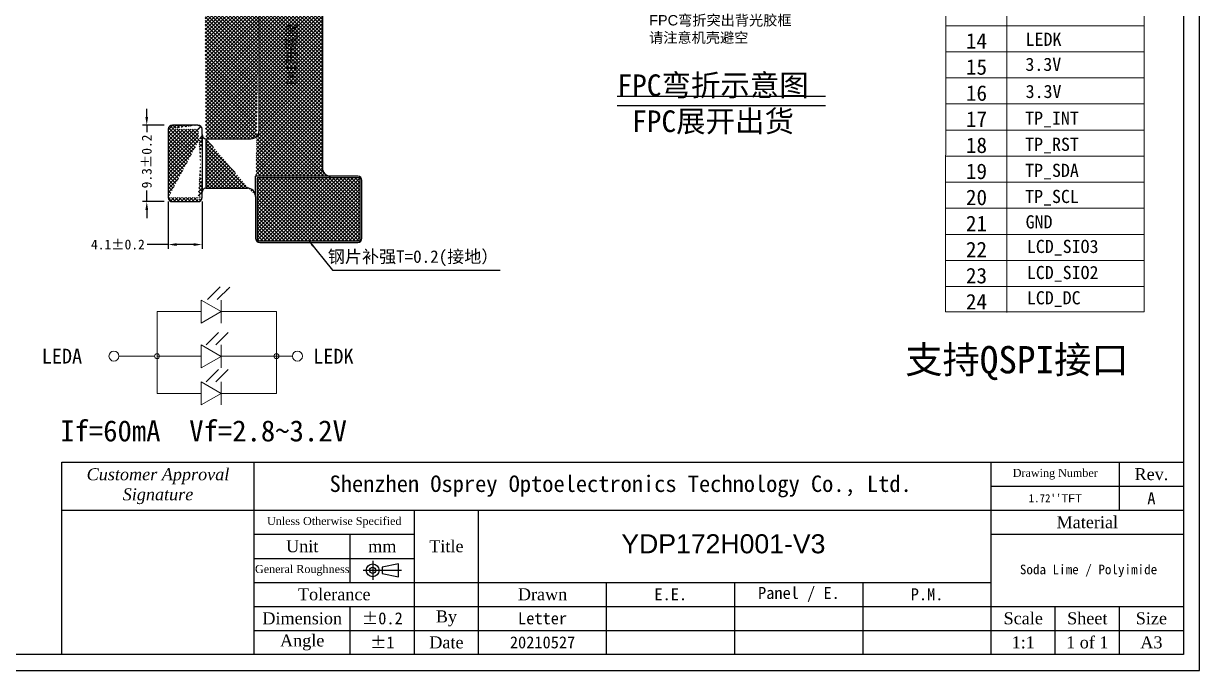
# Model space of a CAD drawing. Header units: millimetres. Extents: x 1266 to 1513, y 338 to 493.
# Drawn here: x 1370 to 1512.9, y 337.6 to 416.2 of the extents above; entities that cross this region are included whole.
import ezdxf
from ezdxf.lldxf.tags import DXFTag

# ---------------------------------------------------------------- set-up
doc = ezdxf.new("R2010")
doc.units = ezdxf.units.MM
for name, color, linetype in [('dim', 3, 'Continuous'), ('Dimension', 7, 'Continuous'), ('Frame', 7, 'Continuous'), ('标注', 3, 'Continuous'), ('边框', 7, 'Continuous')]:
    doc.layers.add(name, color=color, linetype=linetype)
for name, color, linetype, lineweight in [('DIM（标注）', 3, 'Continuous', 15), ('Title block', 7, 'Continuous', 9), ('中心线', 1, 'CENTER', 13)]:
    doc.layers.add(name, color=color, linetype=linetype, lineweight=lineweight)
doc.styles.add('1', font='', dxfattribs={"height": 5})
doc.styles.add('RD', font='', dxfattribs={"width": 0.8, "height": 1.8})
doc.styles.get("Standard").update_dxf_attribs({"font": 'txt', "bigfont": 'gbcbig.shx'})
doc.styles.add('宋体', font='')
doc.styles.add('宝明', font='simhei.ttf')
doc.styles.get('1').set_extended_font_data('KaiTi_GB2312')
doc.styles.get('RD').set_extended_font_data('PMingLiU')
doc.styles.get('宋体').set_extended_font_data('SimSun')
tags = doc.linetypes.add('CENTER', pattern=[2, 1.25, -0.25, 0.25, -0.25]).pattern_tags.tags
tags[10:11] = [DXFTag(74, 4), DXFTag(75, 0), DXFTag(340, '0'), DXFTag(46, 0.0), DXFTag(50, 0.0), DXFTag(44, 0.0), DXFTag(45, 0.0)]
tags[8:9] = [DXFTag(74, 4), DXFTag(75, 0), DXFTag(340, '0'), DXFTag(46, 0.0), DXFTag(50, 0.0), DXFTag(44, 0.0), DXFTag(45, 0.0)]
tags[6:7] = [DXFTag(74, 4), DXFTag(75, 0), DXFTag(340, '0'), DXFTag(46, 0.0), DXFTag(50, 0.0), DXFTag(44, 0.0), DXFTag(45, 0.0)]
tags[4:5] = [DXFTag(74, 4), DXFTag(75, 0), DXFTag(340, '0'), DXFTag(46, 0.0), DXFTag(50, 0.0), DXFTag(44, 0.0), DXFTag(45, 0.0)]
doc.dimstyles.new('dim', dxfattribs={"dimscale": 0.8, "dimtxt": 4, "dimasz": 2.5, "dimexe": 0.5, "dimexo": 0, "dimgap": 0.5, "dimtad": 1, "dimlfac": 0.5, "dimzin": 1, "dimdsep": 46, "dimtxsty": '1', "dimcen": 0, "dimclrd": 3, "dimclre": 3, "dimclrt": 3, "dimadec": 0, "dimazin": 0, "dimtm": 1e-09, "dimtfac": 1, "dimtofl": 0, "dimtmove": 1, "dimatfit": 3, "dimfxl": 1, "dimtolj": 1, "dimtzin": 0, "dimarcsym": 0})
doc.dimstyles.new('SH', dxfattribs={"dimscale": 1.399999999999999, "dimtxt": 2.5, "dimasz": 2.5, "dimexe": 1.25, "dimexo": 0.625, "dimtad": 0, "dimdec": 1, "dimzin": 0, "dimdsep": 46, "dimtxsty": 'RD', "dimcen": 2.5, "dimadec": 0, "dimazin": 0, "dimtfac": 0.6, "dimtdec": 4, "dimtmove": 0, "dimatfit": 3, "dimfxl": 1, "dimtolj": 1, "dimarcsym": 0})
doc.dimstyles.new('标注', dxfattribs={"dimtxt": 1.2, "dimasz": 1, "dimexe": 0, "dimexo": 1, "dimgap": 0.2, "dimtad": 0, "dimrnd": 0.0005, "dimzin": 9, "dimdsep": 46, "dimtxsty": 'Standard', "dimcen": 0, "dimclrd": 3, "dimclre": 3, "dimclrt": 3, "dimadec": 0, "dimazin": 0, "dimtfac": 1, "dimtmove": 0, "dimatfit": 3, "dimfxl": 1, "dimlwd": -1, "dimlwe": -1, "dimarcsym": 0})
pattern_1 = [(45, (0, 0), (-0.2245064030267288, 0.2245064030267289), []), (135, (0, 0), (-0.2245064030267289, -0.2245064030267288), [])]

# ---------------------------------------------------------------- blocks, each defined once
blk = doc.blocks.new('*D132')
at = {"color": 7, "transparency": 16777216}
for p, q in [((1384.949316905723, 404.8743786423499), (1384.949316905723, 405.8743786423499)), ((1387.068460090615, 403.8743786423499), (1384.449316905723, 403.8743786423499)), ((1384.949316905723, 403.8743786423499), (1384.949316905723, 403.0030262376482)), ((1384.949316905723, 394.5743786423499), (1384.949316905723, 395.9192273549667)), ((1387.068460091017, 394.5743786423499), (1384.449316905723, 394.5743786423499)), ((1384.949316905723, 393.5743786423499), (1384.949316905723, 392.5743786423499))]:
    blk.add_line(p, q, dxfattribs=at)
for points in [[(1384.782650239056, 404.8743786423499), (1385.115983572389, 404.8743786423499), (1384.949316905723, 403.8743786423499)], [(1384.782650239056, 393.5743786423499), (1385.115983572389, 393.5743786423499), (1384.949316905723, 394.5743786423499)]]:
    blk.add_solid(points, dxfattribs=at)
at = {"layer": 'Defpoints', "color": 0, "transparency": 16777216}
for p in [(1384.949316905723, 403.8743786423499), (1388.068460090615, 403.8743786423499), (1388.068460091017, 394.5743786423499)]:
    blk.add_point(p, dxfattribs=at)
at = {"color": 7, "transparency": 16777216, "insert": (1384.949316905723, 399.4611267963077), "char_height": 1.2, "attachment_point": 5, "rotation": 90, "style": '宋体'}
blk.add_mtext('9.3%%p0.2', dxfattribs=at)
blk = doc.blocks.new('*D133')
at = {"color": 7, "transparency": 16777216}
for p, q in [((1387.568460090653, 394.5743786430257), (1387.568460090653, 388.8595318200929)), ((1391.668460090653, 394.5743786423499), (1391.668460090653, 388.8595318200929)), ((1387.568460090653, 389.3595318200929), (1384.986680783317, 389.3595318200929)), ((1390.668460090653, 389.3595318200929), (1388.568460090653, 389.3595318200929))]:
    blk.add_line(p, q, dxfattribs=at)
for points in [[(1388.568460090653, 389.5261984867596), (1388.568460090653, 389.1928651534262), (1387.568460090653, 389.3595318200929)], [(1390.668460090653, 389.5261984867596), (1390.668460090653, 389.1928651534262), (1391.668460090653, 389.3595318200929)]]:
    blk.add_solid(points, dxfattribs=at)
at = {"layer": 'Defpoints', "color": 0, "transparency": 16777216}
for p in [(1387.568460090653, 395.0743786430257), (1391.668460090653, 395.0743786423499), (1391.668460090653, 389.3595318200929)]:
    blk.add_point(p, dxfattribs=at)
at = {"color": 7, "transparency": 16777216, "insert": (1381.438077431361, 389.3595318200929), "char_height": 1.2, "attachment_point": 5, "style": '宋体'}
blk.add_mtext('4.1%%p0.2', dxfattribs=at)

msp = doc.modelspace()

# ---------------------------------------------------------------- hatches: boundary and pattern name
h = msp.add_hatch()
h.set_pattern_fill('ANSI37', color=5, scale=0.1, style=0)
h.set_pattern_definition(pattern_1)
edge = h.paths.add_edge_path()
edge.add_line((1392.111787697238, 396.2208965255248), (1397.172587199149, 396.2208965255248))
edge.add_arc((1397.172587199189, 395.2208965255656), 0.9999999999595275, 359.9999999962774, 450.0000000023189)
edge.add_line((1392.111787697238, 402.2208965255248), (1392.111787697238, 396.2208965255248))
edge.add_line((1392.176493681298, 402.2208965255248), (1397.590986430349, 402.2208965255248))
edge.add_arc((1397.59098643039, 403.2208965254841), 0.9999999999593001, 269.9999999976811, 360.0000000023254)
edge.add_line((1398.590986430349, 403.2208965255248), (1398.590986430349, 419.4354716579248))
edge.add_line((1398.172587199149, 395.2208965255656), (1398.172587199149, 397.6708965255248))
edge.add_line((1407.290986430309, 397.6708965255248), (1398.172587199149, 397.6708965255248))
edge.add_arc((1407.290986430309, 398.6708965254845), 0.9999999999597549, 179.9999999976941, 270.0000000023189)
edge.add_line((1406.290986430349, 418.9708965255248), (1406.290986430349, 398.6708965255248))
edge.add_arc((1407.290986430349, 418.9708965255249), 1, 90, 180.0000000000065)
edge.add_line((1408.090986430349, 419.9708965255248), (1407.290986430349, 419.9708965255248))
edge.add_arc((1408.090986430349, 420.9708965255248), 1, 270, 360.0000000000032)
edge.add_line((1409.090986430349, 420.9708965255248), (1409.090986430349, 425.8949999999676))
edge.add_arc((1397.590986430349, 419.4354716579249), 1, 359.9999999999935, 450)
edge.add_line((1393.001672303744, 420.4354716579248), (1397.590986430349, 420.4354716579248))
edge.add_arc((1393.001672303744, 421.4354716579248), 1, 179.9999999999968, 270)
edge.add_line((1392.001672575926, 421.4354716705655), (1392.001672303744, 422.1450999999663))
edge.add_line((1392.001672303744, 422.1450999999663), (1392.001672303744, 425.8950000584994))
edge.add_arc((1408.590986430349, 425.8949999999676), 0.5, 0, 89.99999999989578)
edge.add_line((1408.477513189367, 426.3950000584994), (1408.59098643035, 426.3949999999676))
edge.add_line((1408.477513189367, 426.3950000584994), (1394.763753038561, 426.3957902878131))
edge.add_line((1394.763752555387, 426.3966899847301), (1393.935438254951, 426.3958380178752))
edge.add_line((1393.737230506019, 426.3950000584994), (1392.501672303743, 426.3950000584994))
edge.add_line((1393.935438254925, 426.3958997660367), (1392.501672303743, 426.3950000584992))
edge.add_arc((1392.501672303744, 425.8950000584994), 0.5, 90.00000000010422, 180)
h.paths.add_polyline_path([(1401.627816985703, 408.2088757798633), (1401.627816985703, 416.5171770089136), (1403.826373589055, 416.5171770089136), (1403.826373589055, 408.2088757798633)], flags=24)
h = msp.add_hatch()
h.set_pattern_fill('ANSI37', color=256, scale=0.1, style=0)
h.set_pattern_definition(pattern_1)
edge = h.paths.add_edge_path()
edge.add_line((1391.66846060891, 402.7242808110087), (1391.66846060891, 395.7243784594397))
edge.add_arc((1391.168338897731, 395.0744998352719), 0.5001212076059892, 270.0138843202184, 359.9861156797654)
edge.add_arc((1388.068581283575, 395.074499835272), 0.5001212076062166, 180.0138843202542, 269.9861156797556)
edge.add_arc((1388.068581283657, 403.3742574493459), 0.5001212076882615, 90.01388432962429, 179.9861156703594)
edge.add_arc((1391.168338897649, 403.3742574493458), 0.5001212076883184, 0.01388432964709074, 89.98611567034966)
edge.add_line((1387.568460090653, 403.3743786423499), (1387.568460090653, 395.0743786423499))
edge.add_line((1391.668460090653, 402.7243786423499), (1391.668460090653, 403.3743786423499))
edge.add_line((1391.668460090653, 395.0743786423499), (1391.668460090653, 395.7243786423499))
edge.add_line((1391.168460090653, 403.8743786423499), (1388.068460090653, 403.8743786423499))
edge.add_line((1388.068460090653, 394.5743786423499), (1391.168460090653, 394.5743786423499))
h = msp.add_hatch()
h.set_pattern_fill('ANSI37', color=256, scale=0.1, style=0)
h.set_pattern_definition(pattern_1)
h.paths.add_polyline_path([(1410.902587199149, 397.4708965255248), (1398.372587199149, 397.4708965255248), (1398.372587199149, 389.8208965255247), (1410.902587199149, 389.8208965255247)])

# ---------------------------------------------------------------- linework, layer by layer
at = {"color": 30, "linetype": 'Continuous'}
for p, q in [((1398.590986430349, 403.2208965255248), (1398.590986430349, 419.4354716579248)), ((1406.290986430349, 418.9708965255248), (1406.290986430349, 398.6708965255248)), ((1387.568460090653, 403.3743786423499), (1387.568460090653, 395.0743786423499)), ((1391.168460090653, 403.8743786423499), (1388.068460090653, 403.8743786423499)), ((1391.668460090653, 402.7243786423499), (1391.668460090653, 403.3743786423499)), ((1392.176493681298, 402.2208965255248), (1397.590986430349, 402.2208965255248)), ((1410.602587199149, 397.6708965255248), (1407.290986430349, 397.6708965255248)), ((1392.111787697238, 396.2208965255248), (1397.172587199149, 396.2208965255248)), ((1411.102587199149, 390.1208965255238), (1411.102587199149, 397.1708965255248)), ((1388.068460090653, 394.5743786423499), (1391.168460090653, 394.5743786423499)), ((1391.668460090653, 395.0743786423499), (1391.668460090653, 395.7243786423499)), ((1398.172587199149, 395.2208965255248), (1398.172587199149, 390.1208965255248)), ((1398.672587199149, 389.6208965255248), (1410.602587199149, 389.6208965255248))]:
    msp.add_line(p, q, dxfattribs=at)
at = {"color": 7}
for p, q in [((1391.66846060891, 402.7242808110087), (1391.66846060891, 395.7243784594397)), ((1392.111787697238, 402.2208965255248), (1392.111787697238, 396.2208965255248))]:
    msp.add_line(p, q, dxfattribs=at)
for p in [(1407.290986430309, 397.6708965255248), (1398.172587199149, 395.2208965255656)]:
    msp.add_line(p, (1398.172587199149, 397.6708965255248))
at = {"color": 7, "linetype": 'Continuous'}
for p, q in [((1410.902587199149, 397.4708965255248), (1398.372587199149, 397.4708965255248)), ((1398.372587199149, 397.4708965255248), (1398.372587199149, 389.8208965255247)), ((1410.902587199149, 389.8208965255247), (1410.902587199149, 397.4708965255248)), ((1398.372587199149, 389.8208965255247), (1410.902587199149, 389.8208965255247))]:
    msp.add_line(p, q, dxfattribs=at)
at = {"color": 30}
for centre, radius, start, end in [((1388.068581283657, 403.3742574493459), 0.5001212076882615, 90.01388432962429, 179.9861156703594), ((1391.168338897649, 403.3742574493458), 0.5001212076883184, 0.01388432964709074, 89.98611567034966), ((1397.59098643039, 403.2208965254841), 0.9999999999593001, 269.9999999976811, 2.32541802758651e-09), ((1392.174571197728, 402.7270108260072), 0.5061179517621083, 180.2979813161576, 270.2176379225388), ((1407.290986430309, 398.6708965254845), 0.9999999999597549, 179.9999999976941, 270.0000000023189), ((1392.168077243577, 395.7244604337905), 0.4996171596189642, 96.46898473397775, 180.0093797906561), ((1397.172587199189, 395.2208965255656), 0.9999999999595275, 359.9999999962774, 90.00000000231891), ((1388.068581283575, 395.074499835272), 0.5001212076062166, 180.0138843202542, 269.9861156797556), ((1391.168338897731, 395.0744998352719), 0.5001212076059892, 270.0138843202184, 359.9861156797654)]:
    msp.add_arc(centre, radius, start, end, dxfattribs=at)
at = {"color": 30, "linetype": 'Continuous'}
for centre, start, end in [((1410.602587199149, 397.1708965255248), 1.042204158021965e-10, 90), ((1398.672587199149, 390.1208965255257), 180.0000000001042, 270), ((1410.602587199149, 390.1208965255248), 270, 359.9999999998958)]:
    msp.add_arc(centre, 0.5, start, end, dxfattribs=at)
at = {"layer": 'DIM（标注）', "color": 7}
for p, q in [((1391.565109450387, 382.6102097490225), (1391.565109450387, 379.8108497490234)), ((1393.989426324726, 381.2105297490239), (1391.565109450387, 382.6102097490225)), ((1393.989426324726, 382.6102097490225), (1393.989426324726, 379.8108497490234)), ((1386.198736934565, 381.2371414706472), (1386.198736934565, 371.2707422565113)), ((1391.565109450387, 381.2371414706472), (1386.198736934565, 381.2371414706472)), ((1393.989426324726, 381.2105297490239), (1391.565109450387, 379.8108497490234)), ((1393.989426324724, 381.2371414706472), (1400.699099468881, 381.2371414706472)), ((1400.703804095168, 381.2371417071382), (1400.703804095168, 371.2707424930023)), ((1393.989426324726, 375.7648088996871), (1391.565109450387, 377.1644888996875)), ((1391.565109450387, 377.1644888996875), (1391.565109450387, 374.3651288996884)), ((1393.989426324726, 377.1644888996875), (1393.989426324726, 374.3651288996884)), ((1385.898874917228, 375.8005184539275), (1381.553840454091, 375.8005184539275)), ((1391.565109450387, 375.7914206213122), (1386.198736934565, 375.7914206213122)), ((1393.989426324726, 375.7648088996871), (1391.565109450387, 374.3651288996884)), ((1393.989426324724, 375.7914206213122), (1402.663646179556, 375.7914206213122)), ((1391.565109450387, 372.6704222565118), (1391.565109450387, 369.8710622565109)), ((1393.989426324724, 371.2707422565113), (1391.565109450387, 372.6704222565118)), ((1393.989426324724, 372.6704222565118), (1393.989426324724, 369.8710622565109)), ((1391.565109450387, 371.2707422565113), (1386.198736934565, 371.2707422565113)), ((1393.989426324724, 371.2707422565113), (1391.565109450387, 369.8710622565109)), ((1393.989426324724, 371.2707422565113), (1400.70380421801, 371.2707422565113))]:
    msp.add_line(p, q, dxfattribs=at)
for points in [[(1381.553840454091, 375.8005184539275, -0.9999999999999998), (1380.353840454091, 375.8005184539275, -1.000000000000001)], [(1385.898736934565, 375.7914206213122, 0.9999999999999999), (1386.498736934566, 375.7914206213122, 1)], [(1400.403804095168, 375.7914206213122, 0.9999999999999999), (1401.003804095168, 375.7914206213122, 1)], [(1403.863585176682, 375.7999763052999, -0.9999999999999998), (1402.663585176681, 375.7999763052999, -1.000000000000001)]]:
    msp.add_lwpolyline(points, format="xyb", close=True, dxfattribs=at)
at = {"layer": 'Frame', "color": 7}
for p, q in [((1374.630864453275, 339.5412934484914), (1374.630864453275, 362.9080559444919)), ((1374.630864453275, 362.9080559444919), (1510.936979013276, 362.9080559444919)), ((1397.997626949274, 339.5412934484914), (1397.997626949274, 362.9080559444919)), ((1487.570216517275, 339.5412934484914), (1487.570216517275, 362.9080559444919)), ((1503.148058181277, 357.0663653204917), (1503.148058181277, 362.9080559444919)), ((1487.570216517275, 359.987210632491), (1510.936979013276, 359.987210632491)), ((1374.630864453275, 357.0663653204917), (1510.936979013276, 357.0663653204917)), ((1417.469929029276, 339.5412934484914), (1417.469929029276, 357.0663653204917)), ((1425.258849861276, 339.5412934484914), (1425.258849861276, 357.0663653204917)), ((1397.997626949274, 354.1455200084909), (1417.469929029276, 354.1455200084909)), ((1409.681008197276, 348.3038293844922), (1409.681008197276, 354.1455200084909)), ((1487.570216517275, 354.1455200084909), (1510.936979013276, 354.1455200084909)), ((1397.997626949274, 351.2246746964915), (1417.469929029276, 351.2246746964915)), ((1397.997626949274, 348.3038293844922), (1487.570216517275, 348.3038293844922)), ((1440.836691525276, 339.5412934484914), (1440.836691525276, 348.3038293844922)), ((1456.414533189276, 339.5412934484914), (1456.414533189276, 348.3038293844922)), ((1471.992374853276, 339.5412934484914), (1471.992374853276, 348.3038293844922)), ((1397.997626949274, 345.3829840724915), (1510.936979013276, 345.3829840724915)), ((1409.681008197276, 339.5412934484914), (1409.681008197276, 345.3829840724915)), ((1495.359137349275, 339.5412934484914), (1495.359137349275, 345.3829840724915)), ((1503.148058181277, 339.5412934484914), (1503.148058181277, 345.3829840724915)), ((1397.997626949274, 342.4621387604906), (1510.936979013276, 342.4621387604906))]:
    msp.add_line(p, q, dxfattribs=at)
at = {"layer": 'Frame', "color": 7, "linetype": 'CENTER'}
for p, q in [((1412.407130488476, 350.9325901652916), (1412.407130488476, 348.5959139156922)), ((1415.912144862877, 349.764252040492), (1411.238792363675, 349.764252040492))]:
    msp.add_line(p, q, dxfattribs=at)
at = {"layer": 'Frame', "color": 7}
for points in [[(1512.884209221276, 493.3724798804923), (1266.2865, 493.3724798804923), (1266.2865, 337.5940632404922), (1512.884209221276, 337.5940632404922)], [(1510.936979013276, 339.5412934484914), (1268.286456677015, 339.5412934484914), (1268.286456677015, 491.4252496724918), (1510.936979013276, 491.4252496724918)], [(1415.522698821276, 348.9853599572926), (1415.522698821276, 350.5431441236928), (1413.575468613276, 350.1536980820908), (1413.575468613276, 349.3748059988915)]]:
    msp.add_lwpolyline(points, close=True, dxfattribs=at)
for radius in [0.7788920832000003, 0.3894460416000001]:
    msp.add_circle((1412.407130488475, 349.764252040492), radius, dxfattribs=at)
at = {"layer": 'Title block'}
for p, q in [((1482.054973658426, 463.0793976293374), (1482.024724749101, 381.1864832523966)), ((1506.173387837562, 463.0793976293374), (1506.143138928238, 381.1864832523966)), ((1489.451919578425, 422.2978489483648), (1489.451919578425, 381.086293108367)), ((1482.054973658426, 415.9576095883647), (1506.155982391627, 415.9576095883647)), ((1482.054973658426, 412.7874899083652), (1506.154811439953, 412.7874904890109)), ((1482.054973658426, 409.6173702283644), (1506.153640488051, 409.6173707709556)), ((1482.054973658426, 406.447250548365), (1506.152469536188, 406.4472511625776)), ((1482.054973658426, 403.2771308683655), (1506.151298584299, 403.2771314800958)), ((1482.054973658426, 400.1070111883647), (1506.150127632404, 400.1070117813524)), ((1482.054973658426, 396.9368915083654), (1506.148956680517, 396.9368921071083)), ((1482.054973658426, 393.7667718283647), (1506.147785728407, 393.7667718283647)), ((1482.054973658426, 390.5966521483651), (1506.146614776519, 390.5966521483651)), ((1482.054973658426, 387.4265324683656), (1506.14544382463, 387.4265324683656)), ((1482.054973658426, 384.2564127883664), (1506.144272872742, 384.2564127883664)), ((1482.024724749101, 381.1864832523966), (1506.143138928238, 381.1864832523967))]:
    msp.add_line(p, q, dxfattribs=at)
at = {"layer": '标注', "color": 7}
for p, q in [((1442.121121172109, 407.382859381982), (1467.425387429342, 407.382859381982)), ((1442.106940467889, 406.2563280671133), (1467.427401223967, 406.2563280671133))]:
    msp.add_line(p, q, dxfattribs=at)

# ---------------------------------------------------------------- texts
at = {"layer": 'dim', "color": 7, "insert": (1445.995384269285, 417.253152009621), "char_height": 1.26343611912157, "width": 35.37834421641281, "attachment_point": 1, "style": '宋体'}
msp.add_mtext('{\\fArial|b0|i0|c0|p32;FPC}弯折突出背光胶框\\P请注意机壳避空', dxfattribs=at)
at = {"layer": 'dim', "color": 6, "insert": (1401.931944985703, 416.2130490089136), "char_height": 1.216512000000001, "width": 8.554101952340847, "attachment_point": 3, "rotation": 90, "style": '宝明'}
msp.add_mtext('{\\fSimSun|b0|i0|c134|p2;EMI防磁膜}', dxfattribs=at)
at = {"layer": 'dim', "color": 4, "insert": (1406.953968020224, 388.6615565595839), "char_height": 1.520640000000001, "width": 27.23090940810425, "attachment_point": 1, "style": '宝明'}
msp.add_mtext('{\\fSimSun|b0|i0|c134|p2;\\C7;钢片补强T=0.2(接地）}', dxfattribs=at)
at = {"layer": 'Dimension', "color": 1, "insert": (1442.622011231993, 354.1489166274532), "char_height": 2.314434243940592, "width": 256.1748690655731, "attachment_point": 1, "style": '宋体'}
msp.add_mtext('{\\fArial|b0|i0|c0|p34;YDP172H001-V3}', dxfattribs=at)
at = {"layer": 'DIM（标注）', "color": 7, "style": '宋体'}
for s, height, p in [('LEDA', 1.8, (1372.193975724915, 374.9036140276091)), ('LEDK', 1.8, (1405.182071845279, 374.8917892953436)), ('If=60mA  Vf=2.8~3.2V ', 2.560871075500334, (1374.429658923936, 365.4379027440417))]:
    msp.add_text(s, height=height, dxfattribs=at).set_placement(p)
at = {"layer": 'Frame', "color": 7, "attachment_point": 5, "style": '宋体'}
for s, insert, char_height in [('{\\fTimes New Roman|b0|i1|c0|p18;Customer Approval\\PSignature}', (1386.314245701274, 359.987210632491), 1.460422656), ('{\\fTimes New Roman|b0|i0|c0|p18;Drawing Number}', (1495.359137349275, 361.4476332884922), 0.9736151040000003), ('{\\fTimes New Roman|b0|i0|c0|p18;Rev.}', (1507.042518597277, 361.4476332884922), 1.460422656), ('{\\fSimSun|b1|i0|c134|p2;Shenzhen Osprey Optoelectronics Technology Co., Ltd.}', (1442.536592215979, 359.9625173379456), 2), ("1.72''{\\fArial|b0|i0|c0|p32;TFT}", (1495.359137349275, 358.5267879764929), 0.9736151040000003), ('A', (1507.042518597277, 358.5267879764929), 1.460422656), ('{\\fTimes New Roman|b0|i0|c0|p18;Unless Otherwise Specified}', (1407.733777989276, 355.605942664492), 0.9736151040000003), ('{\\fTimes New Roman|b0|i0|c0|p18;Material}', (1499.253597765277, 355.605942664492), 1.460422656), ('{\\fTimes New Roman|b0|i0|c0|p18;Unit}', (1403.839317573276, 352.6850973524911), 1.460422656), ('{\\fTimes New Roman|b0|i0|c0|p18;mm}', (1413.575468613276, 352.6850973524911), 1.460422656), ('{\\fTimes New Roman|b0|i0|c0|p18;Title}', (1421.364389445275, 352.6850973524911), 1.460422656), ('{\\fTimes New Roman|b0|i0|c0|p18;General Roughness}', (1403.839317573276, 349.7642520404918), 0.9736151040000003), ('Soda Lime / Polyimide', (1499.402430156216, 349.7026710169494), 1.1683381248), ('{\\fTimes New Roman|b0|i0|c0|p18;Tolerance}', (1407.733777989276, 346.8434067284925), 1.460422656), ('{\\fTimes New Roman|b0|i0|c0|p18;Drawn}', (1433.047770693277, 346.8434067284925), 1.460422656), ('E.E.', (1448.625612357275, 346.8434067284925), 1.460422656), ('Panel / E.', (1464.203454021276, 346.8434067284925), 1.460422656), ('P.M.', (1479.781295685277, 346.8434067284925), 1.460422656), ('{\\fTimes New Roman|b0|i0|c0|p18;Dimension}', (1403.839317573276, 343.9225614164916), 1.460422656), ('%%P0.2', (1413.575468613276, 343.9225614164916), 1.460422656), ('{\\fTimes New Roman|b0|i0|c0|p18;By}', (1421.364389445275, 343.9225614164916), 1.460422656), ('Letter', (1433.047770693277, 343.9225614164916), 1.460422656), ('{\\fTimes New Roman|b0|i0|c0|p18;Scale}', (1491.464676933275, 343.9225614164916), 1.460422656), ('{\\fTimes New Roman|b0|i0|c0|p18;Sheet}', (1499.253597765277, 343.9225614164916), 1.460422656), ('{\\fTimes New Roman|b0|i0|c0|p18;Size}', (1507.042518597277, 343.9225614164916), 1.460422656), ('{\\fTimes New Roman|b0|i0|c0|p18;Angle}', (1403.839317573276, 341.0017161044925), 1.460422656), ('%%p1', (1413.575468613276, 341.0017161044925), 1.460422656), ('{\\fTimes New Roman|b0|i0|c0|p18;Date}', (1421.364389445275, 341.0017161044925), 1.460422656), ('20210527', (1433.047770693277, 341.0017161044925), 1.460422656), ('{\\fTimes New Roman|b0|i0|c0|p18;1:1}', (1491.464676933275, 341.0017161044925), 1.460422656), ('{\\fTimes New Roman|b0|i0|c0|p18;1 of 1}', (1499.253597765277, 341.0017161044925), 1.460422656), ('{\\fTimes New Roman|b0|i0|c0|p18;A3}', (1507.042518597277, 341.0017161044925), 1.460422656)]:
    msp.add_mtext(s, dxfattribs=dict(at, insert=insert, char_height=char_height))
at = {"layer": 'Title block', "style": '宋体'}
for s, p in [('14', (1484.499723050225, 413.171902660803)), ('15', (1484.499723050225, 410.0017829808036)), ('16', (1484.499723050225, 406.8316633008033)), ('17', (1484.499723050225, 403.6615436208034)), ('18', (1484.499723050225, 400.491423940804)), ('19', (1484.499723050225, 397.3213042608031)), ('20', (1484.499723050225, 394.1511845808039)), ('21', (1484.499723050225, 390.9810649008044)), ('22', (1484.499723050225, 387.8109452208035)), ('23', (1484.499723050225, 384.6408255408041)), ('24', (1484.499723050225, 381.4707058608047))]:
    msp.add_text(s, height=1.886976, dxfattribs=at).set_placement(p)
at = {"layer": '中心线', "color": 7, "char_height": 1.6, "attachment_point": 1, "style": '宋体'}
for s, insert, width in [('LEDK', (1491.757951018491, 415.1110812170091), 5.236000000000001), ('3.3V', (1491.729199717823, 412.0704171383312), 4.760000000000001), ('3.3V', (1491.757951018491, 408.7708420754753), 4.760000000000001), ('TP_INT', (1491.695324584799, 405.519074683733), 7.615999999999999), ('TP_RST', (1491.695324584799, 402.348955002746), 8.092000000000002), ('TP_SDA', (1491.695324584799, 399.1788353152097), 8.092000000000002), ('TP_SCL', (1491.695324584799, 396.0087156375397), 8.092000000000002), ('GND', (1491.757951341699, 392.9202438634406), 3.808000000000001), ('LCD_SIO3', (1491.906180929531, 389.9347079630151), 10.472), ('LCD_SIO2', (1491.906180929531, 386.7645882830157), 10.472), ('LCD_DC', (1491.906180929531, 383.6946587470459), 8.092000000000002)]:
    msp.add_mtext(s, dxfattribs=dict(at, insert=insert, width=width))
at = {"layer": '标注', "color": 7, "insert": (1442.142740014698, 402.7394361994487), "char_height": 2.625005545401793, "width": 36.92937534540192, "attachment_point": 7, "style": '宋体'}
msp.add_mtext('{\\fSimSun|b0|i0|c134|p2;FPC弯折示意图\\P FPC展开出货}', dxfattribs=at)
at = {"layer": '边框', "style": '宋体'}
msp.add_text('支持QSPI接口', height=3.319948713281245, dxfattribs=at).set_placement((1477.127301623061, 373.7070168682639))

# ---------------------------------------------------------------- dimensions: what is measured, and where the dimension line sits
dim = msp.add_linear_dim(base=(1384.949316905723, 403.8743786423499), p1=(1388.068460091017, 394.5743786423499), p2=(1388.068460090615, 403.8743786423499), angle=90, text='<>%%p0.2', dimstyle='标注', override={"dimexe": 0.5, "dimtxsty": '宋体', "dimclrd": 7, "dimclre": 7, "dimclrt": 7})
dim.commit()
dim.dimension.update_dxf_attribs({"geometry": '*D132', "text_midpoint": (1384.949316905723, 399.4611267963077), "dimtype": 160})
dim = msp.add_linear_dim(base=(1391.668460090653, 389.3595318200929), p1=(1387.568460090653, 395.0743786430257), p2=(1391.668460090653, 395.0743786423499), text='<>%%p0.2', dimstyle='标注', override={"dimexe": 0.5, "dimexo": 0.5, "dimtxsty": '宋体', "dimclrd": 7, "dimclre": 7, "dimclrt": 7})
dim.commit()
dim.dimension.update_dxf_attribs({"geometry": '*D133', "text_midpoint": (1381.438077431361, 389.3595318200929), "dimtype": 160})

# ---------------------------------------------------------------- leaders
at = {"layer": 'dim', "color": 7}
msp.add_leader([(1404.637587199149, 389.8208965255247), (1407.537376423239, 386.2615007321902), (1427.910802517596, 386.2615007321902)], dimstyle='dim', override={"dimtxt": 1, "dimasz": 1, "dimclrd": 7, "dimfxl": 1.25}, dxfattribs=at)
at = {"layer": 'DIM（标注）', "color": 7}
for points in [[(1393.850837442897, 384.2053503255506), (1392.333765915226, 382.6882787978798)], [(1395.02727400614, 384.1922708815805), (1393.510202478469, 382.6751993539115)], [(1393.68319476119, 378.6892354975539), (1392.166123233519, 377.1721639698831)], [(1394.859631324433, 378.6761560535838), (1393.342559796762, 377.1590845259147)], [(1393.68319476119, 374.1951688543763), (1392.166123233519, 372.6780973267055)], [(1394.859631324431, 374.182089410408), (1393.342559796762, 372.6650178827372)]]:
    msp.add_leader(points, dimstyle='SH', override={"dimscale": 0.25, "dimasz": 2, "dimtoh": 1, "dimtxsty": '宋体'}, dxfattribs=at)

doc.saveas('drawing.dxf')
